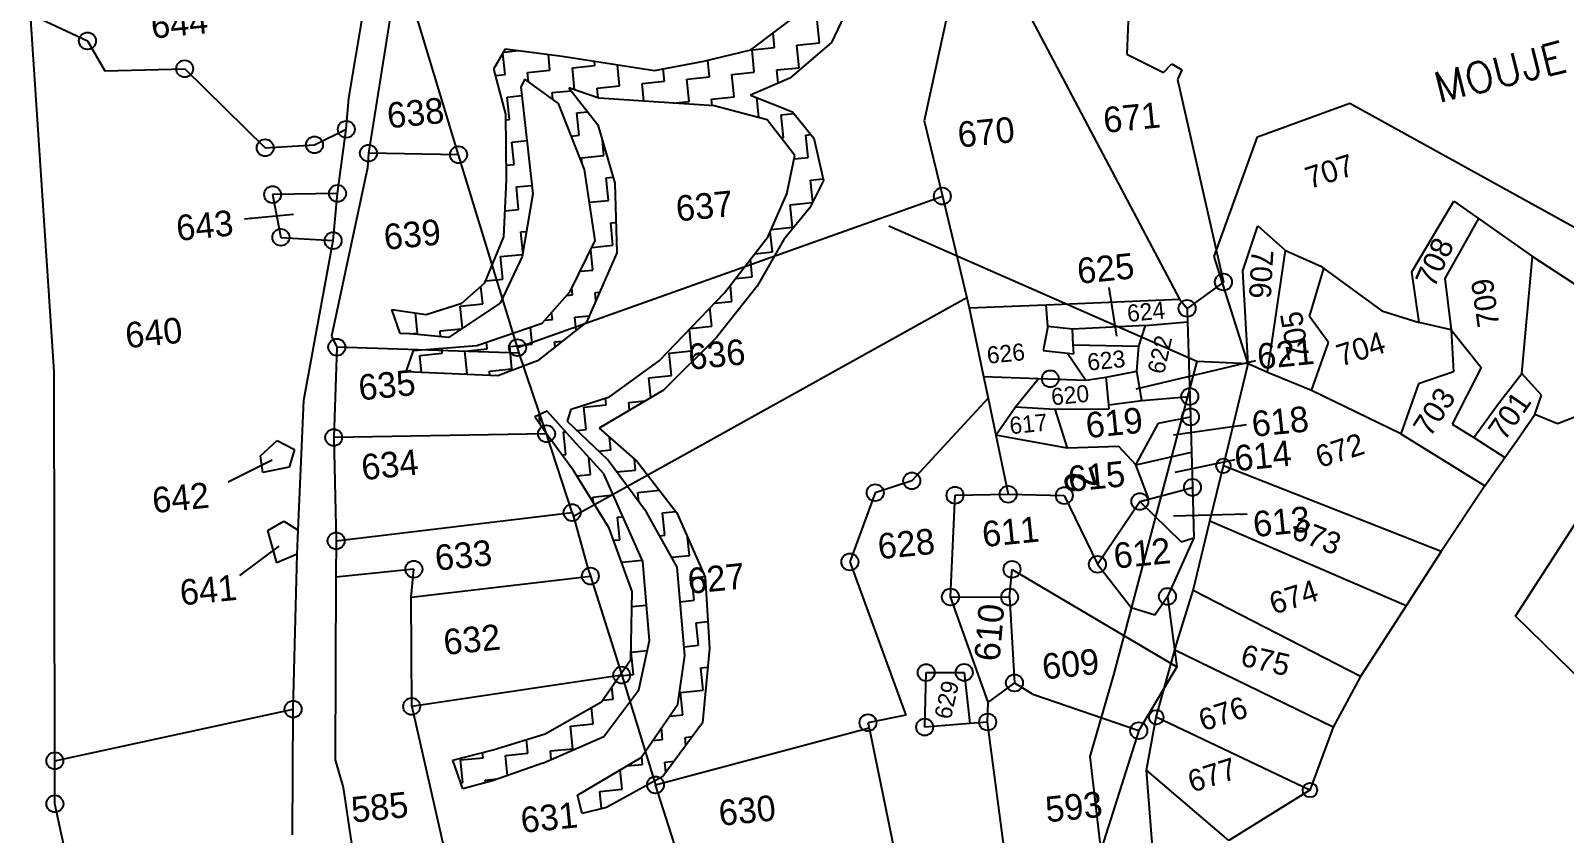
# Model space of a CAD drawing. Header units: metres. Extents: x 305262 to 307111, y 1940505 to 1944566.
# Drawn here: x 305407 to 306012, y 1943583 to 1943899 of the extents above; entities that cross this region are included whole.
import ezdxf

# ---------------------------------------------------------------- set-up
doc = ezdxf.new("R2010")
doc.units = ezdxf.units.M
doc.header["$MEASUREMENT"] = 0
for name, color, linetype in [('OFF', 1, 'Continuous'), ('POLY_HATCH', 12, 'Continuous'), ('POLY_PARCEL', 6, 'Continuous'), ('POLY_ROAD', 30, 'Continuous'), ('POLY_WATER', 4, 'Continuous'), ('TEXT_MAPOUT', 7, 'Continuous'), ('TEXT_PARCEL', 7, 'Continuous'), ('V_BOUND_LINE', 7, 'Continuous')]:
    doc.layers.add(name, color=color, linetype=linetype)
doc.styles.get("Standard").update_dxf_attribs({"font": 'simplex.shx'})
doc.styles.add('TEXT_MAP', font='')
doc.styles.get('TEXT_MAP').set_extended_font_data('Kruti Dev 050')
doc.dimstyles.get("Standard").update_dxf_attribs({"dimtxt": 0.18, "dimasz": 0.18, "dimexe": 0.18, "dimexo": 0.0625, "dimgap": 0.09, "dimtad": 0, "dimtih": 1, "dimtoh": 1, "dimdec": 4, "dimzin": 0, "dimdsep": 46, "dimtxsty": 'Standard', "dimcen": 0.09, "dimadec": 0, "dimazin": 0, "dimtfac": 1, "dimtdec": 4, "dimtofl": 0, "dimtmove": 0, "dimatfit": 3, "dimfxl": 1, "dimtolj": 1, "dimtzin": 0, "dimarcsym": 0})

msp = doc.modelspace()

# ---------------------------------------------------------------- linework, layer by layer
for centre, radius in [((305429.51, 1943895.28), 3.34), ((305467.87, 1943884.31), 3.34), ((305531.61, 1943860.44), 3.34), ((305519.08, 1943854.33), 3.34), ((305499.66, 1943853.16), 3.34), ((305540.32, 1943851.05), 3.34), ((305575.9, 1943850.43), 3.34), ((305502.56, 1943834.71), 3.34), ((305528.17, 1943835.16), 3.34), ((305766.67, 1943834.12), 3.34), ((305505.82, 1943817.87), 3.34), ((305526.41, 1943816.58), 3.34), ((305877.52, 1943800.26), 3.34), ((305863.21, 1943789.88), 3.34), ((305527.86, 1943774.55), 3.34), ((305599.17, 1943774.39), 3.34), ((305809.25, 1943762.11), 3.34), ((305864.25, 1943755.13), 3.34), ((305864.49, 1943747.07), 3.34), ((305526.64, 1943738.97), 3.34), ((305610.61, 1943740.46), 3.34), ((305877.52, 1943727.8), 2.85), ((305754.62, 1943721.9), 3.34), ((305740.23, 1943717.23), 3.34), ((305771.67, 1943716.2), 3.34), ((305792.59, 1943716.58), 3.34), ((305814.77, 1943716.07), 3.34), ((305865.33, 1943719.32), 3.34), ((305620.64, 1943709.38), 3.34), ((305844.55, 1943713.75), 3.34), ((305527.59, 1943698.25), 3.34), ((305558.26, 1943687.07), 3.34), ((305627.86, 1943684.37), 3.34), ((305730.22, 1943689.93), 3.34), ((305794.15, 1943687.01), 3.34), ((305827.83, 1943689), 3.34), ((305769.86, 1943676.12), 3.34), ((305793.21, 1943676.07), 3.34), ((305855.45, 1943676.32), 3.34), ((305640.22, 1943645.34), 3.34), ((305760.29, 1943646.34), 3.34), ((305775.3, 1943646.4), 3.34), ((305795.1, 1943642.26), 3.34), ((305510.61, 1943631.91), 3.34), ((305557.39, 1943632.97), 3.34), ((305737.34, 1943626.57), 3.34), ((305759.71, 1943624.83), 3.34), ((305784.54, 1943626.84), 3.34), ((305851.05, 1943628.7), 2.85), ((305844.15, 1943623.44), 3.34), ((305416.67, 1943611.57), 3.34), ((305653.56, 1943602.07), 3.34), ((305416.71, 1943594.62), 3.34), ((305911.65, 1943600.02), 2.85)]:
    msp.add_circle(centre, radius)
at = {"layer": 'OFF'}
msp.add_line((305887.31, 1943768.07), (305867.06, 1943768.89), dxfattribs=at)
at = {"layer": 'POLY_HATCH'}
for p, q in [((305735.21, 1943920.54), (305722.9, 1943894.69)), ((305691.14, 1943891.74), (305709.84, 1943905.83)), ((305722.9, 1943894.69), (305706.57, 1943880.66)), ((305589.74, 1943884.26), (305594.44, 1943892.11)), ((305594.44, 1943892.11), (305616.69, 1943889.28)), ((305616.69, 1943889.28), (305653.17, 1943883.61)), ((305653.17, 1943883.61), (305672.55, 1943887.36)), ((305672.55, 1943887.36), (305691.14, 1943891.74)), ((305594.52, 1943866.4), (305589.74, 1943884.26)), ((305601.97, 1943880.24), (305600.38, 1943877.23)), ((305600.38, 1943877.23), (305605.11, 1943834.97)), ((305615.29, 1943870.66), (305601.97, 1943880.24)), ((305631.23, 1943872.74), (305619.42, 1943876.77)), ((305619.42, 1943876.77), (305630.86, 1943862.25)), ((305706.57, 1943880.66), (305691.08, 1943873.93)), ((305625.51, 1943844.62), (305615.29, 1943870.66)), ((305676.65, 1943869.71), (305631.23, 1943872.74)), ((305697.63, 1943864.22), (305676.65, 1943869.71)), ((305691.08, 1943873.93), (305707.61, 1943867.28)), ((305594.77, 1943840.56), (305594.52, 1943866.4)), ((305708.55, 1943850.13), (305697.63, 1943864.22)), ((305707.61, 1943867.28), (305716.02, 1943856.99)), ((305630.86, 1943862.25), (305637.45, 1943839.17)), ((305716.02, 1943856.99), (305719.74, 1943840.28)), ((305705.31, 1943835.08), (305708.55, 1943850.13)), ((305593.74, 1943818.03), (305594.77, 1943840.56)), ((305629.76, 1943816.56), (305625.51, 1943844.62)), ((305637.45, 1943839.17), (305638.32, 1943811.72)), ((305719.74, 1943840.28), (305714.39, 1943829.55)), ((305605.11, 1943834.97), (305600.94, 1943810.33)), ((305697.99, 1943818.2), (305705.31, 1943835.08)), ((305714.39, 1943829.55), (305704.18, 1943817.08)), ((305586.3, 1943799.88), (305593.74, 1943818.03)), ((305619.9, 1943796.57), (305629.76, 1943816.56)), ((305680.74, 1943796.05), (305697.99, 1943818.2)), ((305704.18, 1943817.08), (305693.64, 1943798.61)), ((305600.94, 1943810.33), (305592.34, 1943791.9)), ((305638.32, 1943811.72), (305626.34, 1943784.4)), ((305577.22, 1943791.91), (305586.3, 1943799.88)), ((305608.81, 1943784.06), (305619.9, 1943796.57)), ((305693.64, 1943798.61), (305677.63, 1943778.34)), ((305563.06, 1943787.51), (305577.22, 1943791.91)), ((305592.34, 1943791.9), (305571.85, 1943778.44)), ((305654.94, 1943769.23), (305680.74, 1943796.05)), ((305552.85, 1943780), (305549.53, 1943789.44)), ((305549.53, 1943789.44), (305563.06, 1943787.51)), ((305556.99, 1943779.79), (305552.85, 1943780)), ((305571.85, 1943778.44), (305556.99, 1943779.79)), ((305583.09, 1943775.29), (305608.81, 1943784.06)), ((305626.34, 1943784.4), (305606.98, 1943769.15)), ((305555.16, 1943764.89), (305558.12, 1943773.26)), ((305558.12, 1943773.26), (305583.09, 1943775.29)), ((305677.63, 1943778.34), (305656.65, 1943757.57)), ((305606.98, 1943769.15), (305591.42, 1943763.31)), ((305635.43, 1943755.04), (305654.94, 1943769.23)), ((305591.42, 1943763.31), (305555.16, 1943764.89)), ((305620.24, 1943750.19), (305635.43, 1943755.04)), ((305656.65, 1943757.57), (305631.31, 1943742.64)), ((305610.76, 1943749.41), (305605.92, 1943747.17)), ((305620.92, 1943738.09), (305610.76, 1943749.41)), ((305618.83, 1943745.3), (305620.24, 1943750.19)), ((305610.61, 1943740.46), (305605.92, 1943747.17)), ((305634.59, 1943730.26), (305618.83, 1943745.3)), ((305631.31, 1943742.64), (305646.28, 1943729.56)), ((305621.15, 1943726.01), (305610.61, 1943740.46)), ((305633.2, 1943724.6), (305620.92, 1943738.09)), ((305649.98, 1943709.5), (305634.59, 1943730.26)), ((305635.23, 1943703.3), (305621.15, 1943726.01)), ((305648.55, 1943690.06), (305633.2, 1943724.6)), ((305646.28, 1943729.56), (305661.97, 1943709.35)), ((305662.13, 1943687.93), (305649.98, 1943709.5)), ((305661.97, 1943709.35), (305673.16, 1943683.98)), ((305644.31, 1943678.22), (305635.23, 1943703.3)), ((305651.21, 1943658.99), (305648.55, 1943690.06)), ((305665.16, 1943653.09), (305662.13, 1943687.93)), ((305673.16, 1943683.98), (305674.9, 1943655.77)), ((305643.82, 1943651.43), (305644.31, 1943678.22)), ((305646.99, 1943639.57), (305651.21, 1943658.99)), ((305632.21, 1943634.74), (305643.82, 1943651.43)), ((305662.35, 1943633.81), (305665.16, 1943653.09)), ((305674.9, 1943655.77), (305672.04, 1943626.48)), ((305633.17, 1943621.08), (305646.99, 1943639.57)), ((305610.06, 1943622.23), (305632.21, 1943634.74)), ((305647.84, 1943612.88), (305662.35, 1943633.81)), ((305589.55, 1943615.86), (305610.06, 1943622.23)), ((305672.04, 1943626.48), (305656.43, 1943605.31)), ((305573.67, 1943611.83), (305589.55, 1943615.86)), ((305609.13, 1943610.58), (305633.17, 1943621.08)), ((305577.57, 1943600.47), (305573.67, 1943611.83)), ((305609.13, 1943610.58), (305589.25, 1943603.72)), ((305622.79, 1943598.01), (305647.84, 1943612.88)), ((305589.25, 1943603.72), (305577.57, 1943600.47)), ((305656.43, 1943605.31), (305634.26, 1943593.2)), ((305624.62, 1943590.82), (305622.79, 1943598.01)), ((305634.26, 1943593.2), (305624.62, 1943590.82))]:
    msp.add_line(p, q, dxfattribs=at)
at = {"layer": 'POLY_HATCH', "linetype": 'Continuous'}
for p, q in [((305718.19, 1943894.47), (305717.3, 1943903.33)), ((305700.48, 1943892.69), (305699.91, 1943898.35)), ((305709.33, 1943893.58), (305718.19, 1943894.47)), ((305710.22, 1943884.73), (305709.33, 1943893.58)), ((305594.21, 1943882), (305593.37, 1943890.32)), ((305593.72, 1943890.89), (305599.46, 1943891.47)), ((305611.92, 1943883.78), (305611.3, 1943889.96)), ((305629.63, 1943885.56), (305629.46, 1943887.29)), ((305674.8, 1943881.16), (305674.14, 1943887.73)), ((305691.62, 1943891.8), (305700.48, 1943892.69)), ((305692.51, 1943882.95), (305691.62, 1943891.8)), ((305590.45, 1943881.62), (305594.21, 1943882)), ((305603.06, 1943882.89), (305611.92, 1943883.78)), ((305603.44, 1943879.18), (305603.06, 1943882.89)), ((305620.78, 1943884.67), (305629.63, 1943885.56)), ((305621.65, 1943876.01), (305620.78, 1943884.67)), ((305639.38, 1943877.6), (305638.54, 1943885.88)), ((305657.09, 1943879.38), (305656.6, 1943884.27)), ((305683.66, 1943882.05), (305692.51, 1943882.95)), ((305684.55, 1943873.2), (305683.66, 1943882.05)), ((305701.37, 1943883.84), (305710.22, 1943884.73)), ((305701.89, 1943878.62), (305701.37, 1943883.84)), ((305612.81, 1943874.92), (305620.28, 1943875.67)), ((305630.52, 1943876.71), (305639.38, 1943877.6)), ((305630.91, 1943872.84), (305630.52, 1943876.71)), ((305648.23, 1943878.49), (305657.09, 1943879.38)), ((305648.93, 1943871.56), (305648.23, 1943878.49)), ((305665.94, 1943880.27), (305674.8, 1943881.16)), ((305666.84, 1943871.42), (305665.94, 1943880.27)), ((305595.1, 1943873.14), (305600.77, 1943873.71)), ((305595.99, 1943864.28), (305595.1, 1943873.14)), ((305613.08, 1943872.24), (305612.81, 1943874.92)), ((305660.55, 1943870.78), (305666.84, 1943871.42)), ((305675.69, 1943872.31), (305684.55, 1943873.2)), ((305675.95, 1943869.76), (305675.69, 1943872.31)), ((305694.29, 1943865.23), (305693.52, 1943872.95)), ((305594.54, 1943864.14), (305595.99, 1943864.28)), ((305622.56, 1943866.96), (305626.81, 1943867.39)), ((305623.45, 1943858.1), (305622.56, 1943866.96)), ((305693.91, 1943865.2), (305694.29, 1943865.23)), ((305703.15, 1943866.13), (305708.14, 1943866.63)), ((305704.04, 1943857.27), (305703.15, 1943866.13)), ((305620.34, 1943857.79), (305623.45, 1943858.1)), ((305703.09, 1943857.17), (305704.04, 1943857.27)), ((305712.9, 1943858.16), (305714.9, 1943858.36)), ((305713.79, 1943849.31), (305712.9, 1943858.16)), ((305596.88, 1943855.43), (305602.75, 1943856.02)), ((305597.77, 1943846.57), (305596.88, 1943855.43)), ((305633.2, 1943850.14), (305632.59, 1943856.2)), ((305594.71, 1943846.26), (305597.77, 1943846.57)), ((305624.34, 1943849.25), (305633.2, 1943850.14)), ((305624.57, 1943847.02), (305624.34, 1943849.25)), ((305708.25, 1943848.75), (305713.79, 1943849.31)), ((305634.09, 1943841.28), (305636.77, 1943841.55)), ((305634.98, 1943832.43), (305634.09, 1943841.28)), ((305714.68, 1943840.45), (305719.6, 1943840.95)), ((305715.54, 1943831.86), (305714.68, 1943840.45)), ((305598.67, 1943837.72), (305604.73, 1943838.33)), ((305599.56, 1943828.86), (305598.67, 1943837.72)), ((305594.21, 1943828.32), (305599.56, 1943828.86)), ((305627.47, 1943831.67), (305634.98, 1943832.43)), ((305706.72, 1943830.7), (305715.4, 1943831.58)), ((305707.61, 1943821.85), (305706.72, 1943830.7)), ((305635.87, 1943823.57), (305637.94, 1943823.78)), ((305636.76, 1943814.72), (305635.87, 1943823.57)), ((305699.2, 1943821), (305707.61, 1943821.85)), ((305600.45, 1943820.01), (305602.61, 1943820.22)), ((305601.24, 1943812.13), (305600.45, 1943820.01)), ((305628.44, 1943813.88), (305636.76, 1943814.72)), ((305699.64, 1943812.1), (305698.83, 1943820.15)), ((305592.48, 1943810.26), (305601.07, 1943811.12)), ((305593.38, 1943801.4), (305592.48, 1943810.26)), ((305628.8, 1943804.97), (305627.99, 1943812.98)), ((305691.68, 1943802.35), (305690.99, 1943809.21)), ((305692.7, 1943811.4), (305699.64, 1943812.1)), ((305623.79, 1943804.47), (305628.8, 1943804.97)), ((305585.41, 1943791.66), (305584.72, 1943798.49)), ((305586.65, 1943800.73), (305593.38, 1943801.4)), ((305620.83, 1943795.22), (305620.56, 1943797.92)), ((305683.71, 1943792.61), (305683.07, 1943799.03)), ((305685.14, 1943801.7), (305691.68, 1943802.35)), ((305576.56, 1943790.77), (305585.41, 1943791.66)), ((305577.43, 1943782.1), (305576.56, 1943790.77)), ((305618.49, 1943794.99), (305620.83, 1943795.22)), ((305629.69, 1943796.11), (305631.56, 1943796.3)), ((305630.02, 1943792.79), (305629.69, 1943796.11)), ((305676.76, 1943791.91), (305683.71, 1943792.61)), ((305549.99, 1943788.13), (305549.86, 1943789.39)), ((305559.74, 1943780.13), (305558.93, 1943788.1)), ((305609.79, 1943785.17), (305612.87, 1943785.48)), ((305612.87, 1943785.48), (305612.58, 1943788.32)), ((305621.73, 1943786.37), (305627.46, 1943786.94)), ((305622.25, 1943781.17), (305621.73, 1943786.37)), ((305675.75, 1943782.86), (305675.02, 1943790.1)), ((305556.59, 1943779.81), (305559.74, 1943780.13)), ((305568.59, 1943781.02), (305577.08, 1943781.87)), ((305568.82, 1943778.71), (305568.59, 1943781.02)), ((305604.91, 1943775.73), (305604.22, 1943782.49)), ((305667.79, 1943773.11), (305666.92, 1943781.68)), ((305667.23, 1943782), (305675.75, 1943782.86)), ((305569.48, 1943772.16), (305569.28, 1943774.17)), ((305578.34, 1943773.05), (305587.19, 1943773.95)), ((305579.23, 1943764.2), (305578.34, 1943773.05)), ((305587.19, 1943773.95), (305586.93, 1943776.6)), ((305596.05, 1943774.84), (305604.91, 1943775.73)), ((305596.94, 1943765.98), (305596.05, 1943774.84)), ((305613.76, 1943776.62), (305616.86, 1943776.93)), ((305613.96, 1943774.65), (305613.76, 1943776.62)), ((305658.93, 1943772.22), (305667.79, 1943773.11)), ((305560.63, 1943771.27), (305569.48, 1943772.16)), ((305561.3, 1943764.62), (305560.63, 1943771.27)), ((305659.82, 1943763.37), (305658.93, 1943772.22)), ((305576.75, 1943763.95), (305579.23, 1943764.2)), ((305588.09, 1943765.09), (305596.94, 1943765.98)), ((305588.25, 1943763.45), (305588.09, 1943765.09)), ((305650.97, 1943762.47), (305659.82, 1943763.37)), ((305651.75, 1943754.69), (305650.97, 1943762.47)), ((305634.15, 1943751.84), (305633.87, 1943754.54)), ((305625.29, 1943750.94), (305634.15, 1943751.84)), ((305626.18, 1943742.09), (305625.29, 1943750.94)), ((305643, 1943752.73), (305649.54, 1943753.39)), ((305643.31, 1943749.71), (305643, 1943752.73)), ((305608.09, 1943744.07), (305607.7, 1943747.99)), ((305617.33, 1943741.2), (305618.06, 1943741.27)), ((305618.22, 1943732.34), (305617.33, 1943741.2)), ((305622.58, 1943741.73), (305626.18, 1943742.09)), ((305635.93, 1943734.12), (305635.44, 1943739.03)), ((305616.65, 1943732.18), (305618.22, 1943732.34)), ((305627.97, 1943724.38), (305627.29, 1943731.1)), ((305631.06, 1943733.63), (305635.93, 1943734.12)), ((305645.68, 1943726.16), (305645.24, 1943730.47)), ((305622.5, 1943723.83), (305627.97, 1943724.38)), ((305638.19, 1943725.41), (305645.68, 1943726.16)), ((305646.57, 1943717.31), (305655.13, 1943718.17)), ((305628.86, 1943715.52), (305636.88, 1943716.33)), ((305629.09, 1943713.2), (305628.86, 1943715.52)), ((305646.94, 1943713.6), (305646.57, 1943717.31)), ((305638.6, 1943707.56), (305640.68, 1943707.77)), ((305639.49, 1943698.7), (305638.6, 1943707.56)), ((305656.31, 1943709.34), (305661.57, 1943709.87)), ((305657.21, 1943700.49), (305656.31, 1943709.34)), ((305655.17, 1943700.28), (305657.21, 1943700.49)), ((305636.98, 1943698.45), (305639.49, 1943698.7)), ((305666.95, 1943692.52), (305666.23, 1943699.69)), ((305640.39, 1943689.85), (305648.29, 1943690.64)), ((305640.5, 1943688.74), (305640.39, 1943689.85)), ((305659.94, 1943691.82), (305666.95, 1943692.52)), ((305667.84, 1943683.67), (305673.07, 1943684.19)), ((305668.74, 1943674.81), (305667.84, 1943683.67)), ((305644.2, 1943672.34), (305650.02, 1943672.93)), ((305663.32, 1943674.27), (305668.74, 1943674.81)), ((305669.63, 1943665.95), (305674.24, 1943666.42)), ((305670.52, 1943657.1), (305669.63, 1943665.95)), ((305643.95, 1943654.42), (305650.36, 1943655.07)), ((305644.84, 1943645.57), (305643.95, 1943654.42)), ((305664.86, 1943656.53), (305670.52, 1943657.1)), ((305639.36, 1943645.02), (305644.84, 1943645.57)), ((305671.41, 1943648.24), (305674.19, 1943648.52)), ((305672.3, 1943639.39), (305671.41, 1943648.24)), ((305636.88, 1943635.82), (305636.38, 1943640.75)), ((305663.45, 1943638.5), (305672.3, 1943639.39)), ((305632.66, 1943635.4), (305636.88, 1943635.82)), ((305664.34, 1943629.64), (305663.45, 1943638.5)), ((305628.91, 1943626.08), (305628.27, 1943632.52)), ((305659.09, 1943629.11), (305664.34, 1943629.64)), ((305620.06, 1943625.18), (305628.91, 1943626.08)), ((305620.95, 1943616.33), (305620.06, 1943625.18)), ((305656.37, 1943619.89), (305655.91, 1943624.52)), ((305603.24, 1943614.55), (305602.7, 1943619.94)), ((305612.1, 1943615.44), (305620.95, 1943616.33)), ((305612.44, 1943612.03), (305612.1, 1943615.44)), ((305652.42, 1943619.5), (305656.37, 1943619.89)), ((305665.23, 1943620.79), (305668.05, 1943621.07)), ((305665.54, 1943617.67), (305665.23, 1943620.79)), ((305576.67, 1943611.87), (305585.53, 1943612.76)), ((305577.56, 1943603.02), (305576.67, 1943611.87)), ((305585.53, 1943612.76), (305585.32, 1943614.79)), ((305594.38, 1943613.65), (305603.24, 1943614.55)), ((305595.18, 1943605.77), (305594.38, 1943613.65)), ((305642.17, 1943609.52), (305648.41, 1943610.15)), ((305648.41, 1943610.15), (305648.1, 1943613.26)), ((305657.26, 1943611.04), (305660.93, 1943611.41)), ((305657.67, 1943606.99), (305657.26, 1943611.04)), ((305586.42, 1943603.91), (305591.17, 1943604.39)), ((305586.52, 1943602.96), (305586.42, 1943603.91)), ((305640.44, 1943600.4), (305639.68, 1943608.04)), ((305576.73, 1943602.93), (305577.56, 1943603.02)), ((305631.59, 1943599.51), (305640.44, 1943600.4)), ((305632.27, 1943592.71), (305631.59, 1943599.51))]:
    msp.add_line(p, q, dxfattribs=at)
at = {"layer": 'POLY_PARCEL'}
for p, q in [((305843.54, 1943988.52), (305839.38, 1943890.02)), ((305575.9, 1943850.43), (305555.27, 1943918.24)), ((305769.89, 1943911.57), (305759.53, 1943863.75)), ((305407.13, 1943905.77), (305429.51, 1943895.28)), ((305802.04, 1943903.35), (305860.26, 1943793.56)), ((305429.51, 1943895.28), (305436.43, 1943883.48)), ((305839.38, 1943890.02), (305853.85, 1943882.85)), ((305436.43, 1943883.48), (305467.87, 1943884.31)), ((305467.87, 1943884.31), (305499.66, 1943853.16)), ((305853.85, 1943882.85), (305857.19, 1943886.23)), ((305857.19, 1943886.23), (305861.1, 1943883.9)), ((305861.1, 1943883.9), (305859.41, 1943880.06)), ((305859.41, 1943880.06), (305877.52, 1943800.26)), ((305759.53, 1943863.75), (305766.67, 1943834.12)), ((305519.08, 1943854.33), (305531.61, 1943860.44)), ((305499.66, 1943853.16), (305519.08, 1943854.33)), ((305575.9, 1943850.43), (305540.32, 1943851.05)), ((305599.17, 1943774.39), (305575.9, 1943850.43)), ((305528.17, 1943835.16), (305502.56, 1943834.71)), ((305502.56, 1943834.71), (305505.82, 1943817.87)), ((305599.17, 1943774.39), (305766.67, 1943834.12)), ((305766.67, 1943834.12), (305776.32, 1943794.04)), ((305951.79, 1943804.23), (305968.37, 1943832.09)), ((305968.37, 1943832.09), (305978.16, 1943825.23)), ((305885.22, 1943804.61), (305891.16, 1943822.37)), ((305891.16, 1943822.37), (305901.95, 1943812.72)), ((305978.16, 1943825.23), (305964.9, 1943801.63)), ((305978.16, 1943825.23), (305999.4, 1943810.37)), ((305505.82, 1943817.87), (305526.41, 1943816.58)), ((305894.95, 1943764.56), (305901.95, 1943812.72)), ((305901.95, 1943812.72), (305915.99, 1943806.46)), ((305995.16, 1943764.19), (305999.4, 1943810.37)), ((305999.4, 1943810.37), (306017.92, 1943798.25)), ((305887.31, 1943768.07), (305885.22, 1943804.61)), ((305911.44, 1943786.67), (305917.09, 1943805.65)), ((305915.99, 1943806.46), (305917.09, 1943805.65)), ((305917.09, 1943805.65), (305939.98, 1943788.91)), ((305954.7, 1943784.36), (305951.79, 1943804.23)), ((305877.52, 1943800.26), (305863.21, 1943789.88)), ((305964.9, 1943801.63), (305967.29, 1943781.47)), ((305776.32, 1943794.04), (305621.15, 1943707.82)), ((305776.32, 1943794.04), (305777.28, 1943790.05)), ((305777.28, 1943790.05), (305807.58, 1943791.33)), ((305807.58, 1943791.33), (305860.26, 1943793.56)), ((305808.22, 1943782.68), (305807.58, 1943791.33)), ((305860.26, 1943793.56), (305863.21, 1943789.88)), ((305777.28, 1943790.05), (305782.91, 1943763.05)), ((305846.77, 1943783.17), (305863.37, 1943784.58)), ((305863.21, 1943789.88), (305863.37, 1943784.58)), ((305863.37, 1943784.58), (305864.25, 1943755.13)), ((305918.98, 1943776.46), (305911.44, 1943786.67)), ((305939.98, 1943788.91), (305954.7, 1943784.36)), ((305808.22, 1943782.68), (305806.42, 1943773.3)), ((305818.01, 1943781.73), (305808.22, 1943782.68)), ((305846.77, 1943783.17), (305818.01, 1943781.73)), ((305818.33, 1943775.51), (305818.01, 1943781.73)), ((305844.2, 1943775.01), (305846.77, 1943783.17)), ((305967.29, 1943781.47), (305954.7, 1943784.36)), ((305967.29, 1943781.47), (305979.14, 1943766.59)), ((305967.29, 1943781.47), (305968.3, 1943764.83)), ((305599.83, 1943772.21), (305527.86, 1943774.55)), ((305599.83, 1943772.21), (305599.17, 1943774.39)), ((305806.42, 1943773.3), (305816.02, 1943772.22)), ((305818.33, 1943775.51), (305844.2, 1943775.01)), ((305818.51, 1943771.94), (305818.33, 1943775.51)), ((305843.42, 1943765.09), (305844.2, 1943775.01)), ((305912.2, 1943757.53), (305918.98, 1943776.46)), ((305610.61, 1943740.46), (305599.83, 1943772.21)), ((305816.02, 1943772.22), (305823.26, 1943761.61)), ((305816.02, 1943772.22), (305818.51, 1943771.94)), ((305894.95, 1943764.56), (305887.31, 1943768.07)), ((305979.14, 1943766.59), (305967.8, 1943744.29)), ((305782.91, 1943763.05), (305804.53, 1943762.28)), ((305782.91, 1943763.05), (305784.71, 1943754.42)), ((305795.58, 1943751.08), (305804.53, 1943762.28)), ((305804.53, 1943762.28), (305823.26, 1943761.61)), ((305823.26, 1943761.61), (305831.23, 1943762.73)), ((305831.23, 1943762.73), (305843.42, 1943765.09)), ((305832.32, 1943751.87), (305831.23, 1943762.73)), ((305845.4, 1943753.51), (305843.42, 1943765.09)), ((305912.2, 1943757.53), (305894.95, 1943764.56)), ((305968.3, 1943764.83), (305954.44, 1943760.13)), ((305986, 1943752.33), (305995.16, 1943764.19)), ((306002.98, 1943755.68), (305995.16, 1943764.19)), ((305784.71, 1943754.42), (305754.62, 1943721.9)), ((305784.71, 1943754.42), (305787.73, 1943739.9)), ((305845.4, 1943753.51), (305864.25, 1943755.13)), ((305864.25, 1943755.13), (305864.49, 1943747.07)), ((305947.5, 1943740.44), (305912.2, 1943757.53)), ((305954.44, 1943760.13), (305947.5, 1943740.44)), ((306000.35, 1943748.03), (306002.98, 1943755.68)), ((306042.4, 1943757.21), (306009.34, 1943744.35)), ((305787.73, 1943739.9), (305795.58, 1943751.08)), ((305795.58, 1943751.08), (305811.01, 1943750.21)), ((305811.01, 1943750.21), (305832.48, 1943750.28)), ((305811.01, 1943750.21), (305815.96, 1943734.74)), ((305832.32, 1943751.87), (305845.4, 1943753.51)), ((305832.48, 1943750.28), (305832.32, 1943751.87)), ((305976.28, 1943739.04), (305986, 1943752.33)), ((305842.93, 1943728.26), (305851.94, 1943744.65)), ((305851.94, 1943744.65), (305864.49, 1943747.07)), ((305864.49, 1943747.07), (305864.91, 1943733.22)), ((305967.8, 1943744.29), (305976.28, 1943739.04)), ((305993.32, 1943737.98), (306000.35, 1943748.03)), ((306009.34, 1943744.35), (306000.35, 1943748.03)), ((305497.73, 1943731.77), (305504.38, 1943737.73)), ((305504.38, 1943737.73), (305511.14, 1943734.23)), ((305610.61, 1943740.46), (305526.64, 1943738.97)), ((305620.64, 1943709.38), (305610.61, 1943740.46)), ((305815.96, 1943734.74), (305787.73, 1943739.9)), ((305787.73, 1943739.9), (305792.59, 1943716.58)), ((305947.5, 1943740.44), (305980.64, 1943719.9)), ((305976.28, 1943739.04), (305988.57, 1943731.03)), ((305988.57, 1943731.03), (305993.32, 1943737.98)), ((305498.67, 1943725.18), (305497.73, 1943731.77)), ((305511.14, 1943734.23), (305509.05, 1943727.33)), ((305836.23, 1943735.49), (305815.96, 1943734.74)), ((305842.93, 1943728.26), (305836.23, 1943735.49)), ((305842.93, 1943728.26), (305864.91, 1943733.22)), ((305864.91, 1943733.22), (305865.33, 1943719.32)), ((305980.64, 1943719.9), (305988.57, 1943731.03)), ((305509.05, 1943727.33), (305498.67, 1943725.18)), ((305848.05, 1943714.69), (305842.93, 1943728.26)), ((305963.41, 1943694.05), (305877.52, 1943727.8)), ((305754.62, 1943721.9), (305740.23, 1943717.23)), ((305848.05, 1943714.69), (305865.33, 1943719.32)), ((305865.33, 1943719.32), (305865.92, 1943699.42)), ((305980.64, 1943719.9), (305963.41, 1943694.05)), ((305740.23, 1943717.23), (305730.22, 1943689.93)), ((305769.86, 1943676.12), (305771.67, 1943716.2)), ((305771.67, 1943716.2), (305792.59, 1943716.58)), ((305792.59, 1943716.58), (305814.77, 1943716.07)), ((305814.77, 1943716.07), (305827.83, 1943689)), ((305827.83, 1943689), (305844.55, 1943713.75)), ((305844.55, 1943713.75), (305848.05, 1943714.69)), ((305844.55, 1943713.75), (305860.85, 1943697.81)), ((305992.69, 1943668.55), (306022.15, 1943714.17)), ((305500.7, 1943702.26), (305507.02, 1943705.96)), ((305507.02, 1943705.96), (305512.62, 1943702.47)), ((305527.59, 1943698.25), (305620.64, 1943709.38)), ((305620.64, 1943709.38), (305621.15, 1943707.82)), ((305621.15, 1943707.82), (305627.04, 1943686.95)), ((305949.53, 1943672.61), (305872.2, 1943705.96)), ((305504.21, 1943689.52), (305500.7, 1943702.26)), ((305865.92, 1943699.42), (305855.45, 1943676.32)), ((305860.85, 1943697.81), (305865.92, 1943699.42)), ((305963.41, 1943694.05), (305949.53, 1943672.61)), ((305512.22, 1943693.01), (305504.21, 1943689.52)), ((305730.22, 1943689.93), (305752.32, 1943629.57)), ((305827.83, 1943689), (305841.17, 1943671.95)), ((305558.26, 1943687.07), (305527.53, 1943683.94)), ((305557.13, 1943676.02), (305558.26, 1943687.07)), ((305557.13, 1943676.02), (305627.86, 1943684.37)), ((305627.04, 1943686.95), (305627.86, 1943684.37)), ((305627.86, 1943684.37), (305640.22, 1943645.34)), ((305793.21, 1943676.07), (305794.15, 1943687.01)), ((305794.15, 1943687.01), (305859.15, 1943648.57)), ((305557.39, 1943632.97), (305557.13, 1943676.02)), ((305769.86, 1943676.12), (305793.21, 1943676.07)), ((305784.73, 1943634.6), (305769.86, 1943676.12)), ((305793.21, 1943676.07), (305795.1, 1943642.26)), ((305850.51, 1943669.02), (305855.45, 1943676.32)), ((305855.45, 1943676.32), (305859.15, 1943648.57)), ((305931.53, 1943644.79), (305865.57, 1943678.67)), ((305841.17, 1943671.95), (305850.51, 1943669.02)), ((305949.53, 1943672.61), (305931.53, 1943644.79)), ((306026.66, 1943635.39), (305992.69, 1943668.55)), ((305920.86, 1943624.77), (305858.4, 1943655.2)), ((305759.71, 1943624.83), (305760.29, 1943646.34)), ((305760.29, 1943646.34), (305775.3, 1943646.4)), ((305775.3, 1943646.4), (305777.47, 1943626.27)), ((305859.15, 1943648.57), (305844.15, 1943623.44)), ((305640.22, 1943645.34), (305557.39, 1943632.97)), ((305640.22, 1943645.34), (305653.56, 1943602.07)), ((305795.1, 1943642.26), (305784.73, 1943634.6)), ((305795.1, 1943642.26), (305802.33, 1943637.83)), ((305931.53, 1943644.79), (305920.86, 1943624.77)), ((305784.54, 1943626.84), (305784.73, 1943634.6)), ((305802.33, 1943637.83), (305844.15, 1943623.44)), ((305416.67, 1943611.57), (305510.61, 1943631.91)), ((305557.39, 1943632.97), (305578.82, 1943538.9)), ((305752.32, 1943629.57), (305737.34, 1943626.57)), ((305911.65, 1943600.02), (305851.05, 1943628.7)), ((305653.56, 1943602.07), (305737.75, 1943624.58)), ((305737.34, 1943626.57), (305737.75, 1943624.58)), ((305737.75, 1943624.58), (305747.66, 1943576.51)), ((305777.47, 1943626.27), (305759.71, 1943624.83)), ((305784.54, 1943626.84), (305777.47, 1943626.27)), ((305791.01, 1943577.01), (305784.54, 1943626.84)), ((305844.15, 1943623.44), (305815.25, 1943532.35)), ((305920.86, 1943624.77), (305911.65, 1943600.02)), ((305879.69, 1943580.08), (305847.18, 1943607.87)), ((305670.02, 1943551), (305653.56, 1943602.07)), ((305911.65, 1943600.02), (305879.69, 1943580.08))]:
    msp.add_line(p, q, dxfattribs=at)
at = {"layer": 'POLY_ROAD'}
for p, q in [((305532.59, 1943872.73), (305538.33, 1943907.08)), ((305548.97, 1943904.66), (305540.32, 1943851.05)), ((305531.61, 1943860.44), (305532.59, 1943872.73)), ((305528.17, 1943835.16), (305531.61, 1943860.44)), ((305540.32, 1943851.05), (305539.98, 1943845.21)), ((305539.98, 1943845.21), (305525.76, 1943778.96)), ((305526.41, 1943816.58), (305528.17, 1943835.16)), ((305514.8, 1943753.66), (305526.41, 1943816.58)), ((305525.76, 1943778.96), (305527.86, 1943774.55)), ((305527.86, 1943774.55), (305526.64, 1943738.97)), ((305512.62, 1943702.47), (305514.8, 1943753.66)), ((305526.64, 1943738.97), (305527.59, 1943698.25)), ((305512.22, 1943693.01), (305512.62, 1943702.47)), ((305527.59, 1943698.25), (305527.53, 1943683.94)), ((305510.61, 1943631.91), (305512.22, 1943693.01)), ((305527.53, 1943683.94), (305527.22, 1943611.97)), ((305510.41, 1943582.39), (305510.61, 1943631.91)), ((305527.22, 1943611.97), (305530.36, 1943601.02)), ((305530.36, 1943601.02), (305540.18, 1943534.6))]:
    msp.add_line(p, q, dxfattribs=at)
at = {"layer": 'POLY_WATER'}
for p, q in [((305867.06, 1943768.89), (305745.63, 1943822.27)), ((305867.06, 1943768.89), (305834.19, 1943645.41)), ((305877.52, 1943727.8), (305887.31, 1943768.07)), ((305872.2, 1943705.96), (305877.52, 1943727.8)), ((305865.57, 1943678.67), (305872.2, 1943705.96)), ((305859.42, 1943658.86), (305865.57, 1943678.67)), ((305858.4, 1943655.2), (305859.42, 1943658.86)), ((305851.05, 1943628.7), (305858.4, 1943655.2)), ((305834.19, 1943645.41), (305824.81, 1943613.29)), ((305847.18, 1943607.87), (305851.05, 1943628.7)), ((305824.81, 1943613.29), (305830.8, 1943562.12)), ((305851.24, 1943555.37), (305847.18, 1943607.87))]:
    msp.add_line(p, q, dxfattribs=at)
at = {"layer": 'V_BOUND_LINE'}
for p, q in [((305416.34, 1943765.02), (305407.13, 1943905.77)), ((305891.01, 1943857.45), (305927.36, 1943870.78)), ((305927.36, 1943870.78), (306059.15, 1943797.94)), ((305873.93, 1943810.34), (305891.01, 1943857.45)), ((305887.31, 1943768.07), (305873.93, 1943810.34)), ((305416.67, 1943611.57), (305416.34, 1943765.02)), ((305416.71, 1943594.62), (305416.67, 1943611.57)), ((305450.54, 1943439.58), (305416.71, 1943594.62))]:
    msp.add_line(p, q, dxfattribs=at)

# ---------------------------------------------------------------- texts
at = {"layer": 'TEXT_MAPOUT'}
msp.add_text('MOUJE', height=11.974, rotation=14.01548, dxfattribs=at).set_placement((305962.46, 1943870.84))
at = {"layer": 'TEXT_MAPOUT', "ltscale": 10, "style": 'TEXT_MAP'}
msp.add_text('2', height=11.97, rotation=107.8251, dxfattribs=at).set_placement((305827.96, 1943719.73))
at = {"layer": 'TEXT_PARCEL', "style": 'TEXT_MAP'}
for s, height, rotation, p in [('644', 10.092, 5.74806, (305455.08, 1943896.14)), ('638', 10.092, 5.74806, (305548.2, 1943860.78)), ('671', 10.092, 5.74806, (305830.65, 1943858.99)), ('670', 10.092, 5.74806, (305773.22, 1943853.21)), ('707', 8.621, 17.8251, (305911.51, 1943836.82)), ('637', 10.092, 5.74806, (305662.12, 1943824.09)), ('643', 10.092, 5.74806, (305465.06, 1943816.42)), ('639', 10.092, 5.74806, (305546.91, 1943812.88)), ('708', 8.621, 65.28104, (305960.65, 1943797.57)), ('625', 10.092, 5.74806, (305820.36, 1943799.5)), ('706', 8.621, 266.90493, (305888.65, 1943813.17)), ('709', 8.621, 98.35192, (305986.42, 1943783.11)), ('624', 6.728, 5.74806, (305839.87, 1943784.48)), ('640', 10.092, 5.74806, (305444.97, 1943774.15)), ('705', 8.621, 99.68562, (305911.52, 1943770.29)), ('622', 6.728, 77.30296, (305854.06, 1943763.61)), ('704', 8.621, 17.8251, (305923.81, 1943766.88)), ('636', 10.092, 5.74806, (305666.99, 1943765.62)), ('626', 6.728, 5.74806, (305784.58, 1943768.01)), ('623', 6.728, 5.74806, (305824.18, 1943765.29)), ('621', 10.092, 5.74806, (305891.35, 1943765.8)), ('635', 10.092, 5.74806, (305536.92, 1943753.54)), ('620', 6.728, 5.74806, (305809.92, 1943751.61)), ('703', 8.621, 57.08157, (305959.03, 1943738.73)), ('701', 8.621, 55.22389, (305988.39, 1943737.26)), ('617', 6.728, 5.74806, (305793.49, 1943740.25)), ('619', 10.092, 5.74806, (305823.74, 1943738.69)), ('618', 10.092, 5.74806, (305889.2, 1943739.18)), ('614', 10.092, 5.74806, (305882.36, 1943725.67)), ('672', 8.621, 17.8251, (305915.55, 1943726.88)), ('634', 10.092, 5.74806, (305538.05, 1943722.14)), ('615', 10.092, 5.74806, (305816.77, 1943717.55)), ('642', 10.092, 5.74806, (305455.58, 1943709.14)), ('613', 10.092, 5.74806, (305889.73, 1943699.7)), ('611', 10.092, 5.74806, (305782.88, 1943695.76)), ('673', 8.621, 338.5686, (305903.79, 1943699.48)), ('628', 10.092, 5.74806, (305741.72, 1943690.95)), ('633', 10.092, 5.74806, (305567.08, 1943686.44)), ('612', 10.092, 5.74806, (305834.73, 1943687.26)), ('627', 10.092, 5.74806, (305666.77, 1943677.3)), ('641', 10.092, 5.74806, (305466.49, 1943672.77)), ('674', 8.621, 17.8251, (305897.35, 1943669.1)), ('610', 10.092, 85.12227, (305789.24, 1943650.52)), ('632', 10.092, 5.74806, (305570.43, 1943653.23)), ('609', 10.092, 5.74806, (305806.54, 1943643.6)), ('675', 8.621, 346.89099, (305883.82, 1943649.2)), ('629', 6.728, 77.30299, (305769.99, 1943627.53)), ('676', 8.621, 17.8251, (305869.48, 1943623.11)), ('677', 8.621, 17.8251, (305865.2, 1943598.94)), ('585', 10.092, 5.74806, (305534.07, 1943587.16)), ('630', 10.092, 5.74806, (305678.98, 1943585.88)), ('593', 10.092, 5.74806, (305807.83, 1943587.27)), ('631', 10.092, 5.74806, (305600.89, 1943583.1))]:
    msp.add_text(s, height=height, rotation=rotation, dxfattribs=at).set_placement(p)

# ---------------------------------------------------------------- leaders
for points in [[(305491.47, 1943825.11), (305510.74, 1943827.05)], [(305832.27, 1943798.09), (305835.41, 1943778.98)], [(305890.15, 1943769.19), (305843.04, 1943758.02)], [(305886.63, 1943743.91), (305857.85, 1943739.94)], [(305485.04, 1943721.44), (305502.33, 1943730.16)], [(305882.01, 1943730.2), (305858.31, 1943725.22)], [(305886.87, 1943708.7), (305857.83, 1943708.01)], [(305489.57, 1943684.63), (305505.18, 1943696.1)]]:
    msp.add_leader(points, dimstyle='Standard', override={"dimtxt": 2.5, "dimasz": 2.5, "dimexe": 1.25, "dimexo": 0.625, "dimgap": 0.625, "dimtad": 1, "dimtih": 0, "dimtoh": 0, "dimzin": 8, "dimcen": 2.5, "dimtofl": 1})

doc.saveas('drawing.dxf')
